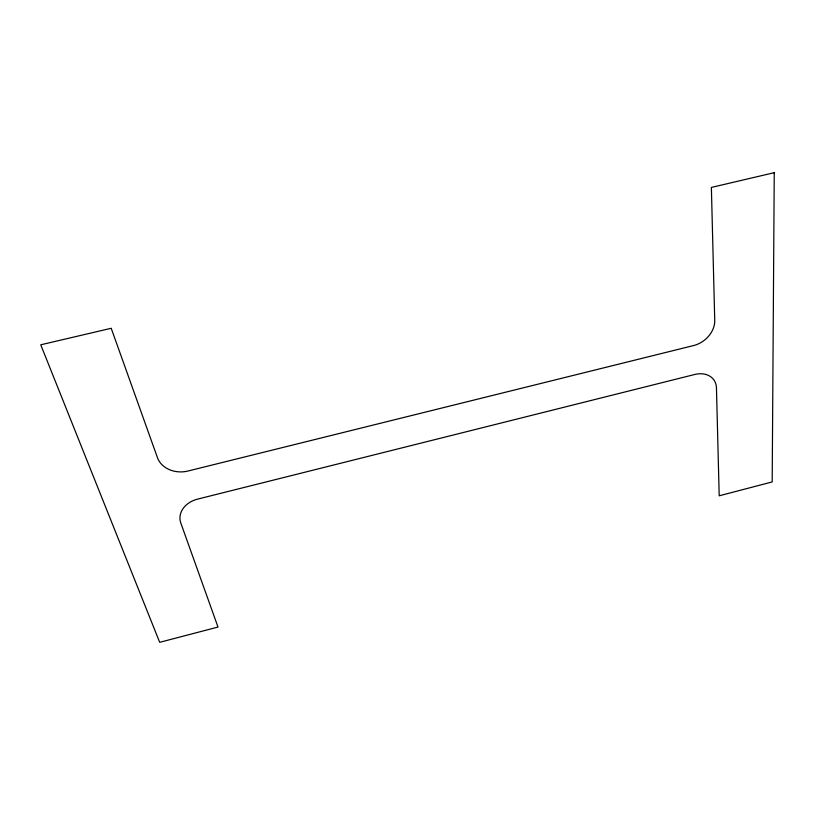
<?xml version="1.0" encoding="UTF-8"?>
<svg xmlns="http://www.w3.org/2000/svg" width="815" height="815" viewBox="0 0 815 815"><rect width="100%" height="100%" fill="white"/><g stroke="black" fill="none" stroke-linecap="round" stroke-linejoin="round"><path stroke-width="1.22" d="M774.25 172.678L772.192 481.93L719.197 495.805L716.456 387.889A22.657 17.38 -34.9 0 0 694.737 374.482L197.576 499.126A23.767 18.786 -6.1 0 0 180.818 523.057L217.992 627.061L159.689 642.322L40.75 344.806L111.207 328.272L157.478 457.724A24.796 20.273 -3.3 0 0 187.959 471.029L693.657 345.54A23.655 18.633 -38 0 0 714.745 320.417L711.373 187.43L774.25 172.678"/></g></svg>
